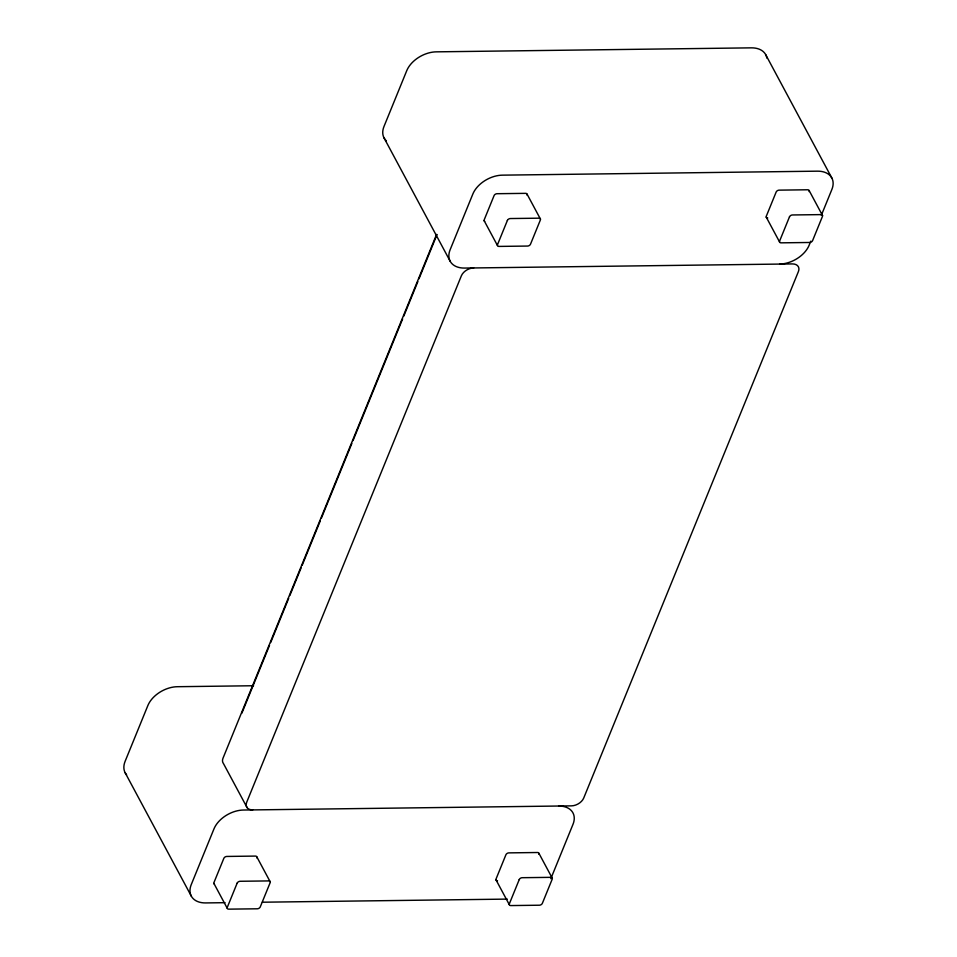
<?xml version="1.0" encoding="UTF-8"?>
<svg xmlns="http://www.w3.org/2000/svg" width="957" height="957" viewBox="0 0 957 957"><rect width="100%" height="100%" fill="white"/><g stroke="black" fill="none" stroke-linecap="round" stroke-linejoin="round"><path stroke-width="1.44" d="M436.571 234.429L223.029 758.135A10.371 6.807 -28.2 0 0 223.471 763.578L247.145 807.72M241.87 713.18L269.515 645.401M270.64 642.626L288.691 598.364M289.815 595.601L301.096 567.932M302.221 565.168L320.272 520.907M321.396 518.132L351.865 443.438M352.989 440.675L402.622 318.944M403.758 316.181L417.862 281.597M418.987 278.822L437.038 234.561M550.825 878.717L572.992 824.336A24.882 16.329 -28.2 0 0 558.589 806.033M810.806 241.14L809.144 245.219A24.882 16.329 -28.2 0 1 779.584 264.072M821.345 215.301L831.872 189.474A24.882 16.329 -28.2 0 0 817.469 171.171L502.413 175.155A24.882 16.329 -28.2 0 0 472.854 194.02L450.125 249.765A24.882 16.329 -28.2 0 0 464.528 268.068L792.408 263.917A10.371 6.807 -28.2 0 1 798.413 271.537L583.734 798.006A10.371 6.807 -28.2 0 1 571.413 805.866L243.533 810.029A24.882 16.329 -28.2 0 0 213.973 828.882L191.244 884.627A24.882 16.329 -28.2 0 0 205.647 902.929L225.062 902.678M253.569 685.738L177.416 686.707A24.882 16.329 -28.2 0 0 147.857 705.56L125.128 761.305A24.882 16.329 -28.2 0 0 126.599 774.847M262.397 902.212L507.27 899.102M765.684 54.633L831.8 177.942M809.215 190.682L822.53 215.516M766.234 217.107L779.548 241.93M527.14 194.259L540.442 219.081M484.146 220.684L497.461 245.506M384.08 137.975L450.197 261.285M538.982 853.417L552.297 878.251M495.989 879.842L509.303 904.664M256.895 856.994L270.209 881.816M213.901 883.419L227.216 908.241M125.2 772.837L191.316 896.147M766.868 58.114A24.882 16.329 -28.2 0 0 751.353 47.85L436.296 51.845A24.882 16.329 -28.2 0 0 406.737 70.698L384.008 126.444A24.882 16.329 -28.2 0 0 386.353 140.87M473.691 267.948A10.371 6.807 -28.2 0 0 461.37 275.807L246.691 802.277A10.371 6.807 -28.2 0 0 252.696 809.909M767.753 218.017A2.488 1.627 -28.2 0 1 766.318 216.186L776.163 192.022A2.488 1.627 -28.2 0 1 779.118 190.144L807.696 189.773A2.488 1.627 -28.2 0 1 809.132 191.603M484.673 221.354A2.488 1.627 -28.2 0 1 484.23 219.751L494.075 195.599A2.488 1.627 -28.2 0 1 497.03 193.709L525.608 193.35A2.488 1.627 -28.2 0 1 527.044 195.18M497.508 880.751A2.488 1.627 -28.2 0 1 496.073 878.921L505.918 854.757A2.488 1.627 -28.2 0 1 508.873 852.878L537.451 852.508A2.488 1.627 -28.2 0 1 538.899 854.338M214.428 884.089A2.488 1.627 -28.2 0 1 213.985 882.486L223.842 858.333A2.488 1.627 -28.2 0 1 226.797 856.443L255.363 856.084A2.488 1.627 -28.2 0 1 256.811 857.915M237.145 883.167L227.299 907.32A2.488 1.627 -28.2 0 0 228.735 909.15L257.313 908.791A2.488 1.627 -28.2 0 0 260.268 906.901L270.125 882.749A2.488 1.627 -28.2 0 0 268.678 880.918L240.111 881.277A2.488 1.627 -28.2 0 0 237.145 883.167M507.389 220.433L497.544 244.585A2.488 1.627 -28.2 0 0 498.98 246.416L527.558 246.057A2.488 1.627 -28.2 0 0 530.513 244.167L540.358 220.014A2.488 1.627 -28.2 0 0 538.923 218.184L510.344 218.543A2.488 1.627 -28.2 0 0 507.389 220.433M519.232 879.591L509.387 903.743A2.488 1.627 -28.2 0 0 510.823 905.573L539.401 905.214A2.488 1.627 -28.2 0 0 542.356 903.324L552.201 879.172A2.488 1.627 -28.2 0 0 550.765 877.342L522.187 877.701A2.488 1.627 -28.2 0 0 519.232 879.591M789.477 216.856L779.632 241.008A2.488 1.627 -28.2 0 0 781.068 242.839L809.646 242.48A2.488 1.627 -28.2 0 0 812.601 240.59L822.446 216.438A2.488 1.627 -28.2 0 0 821.01 214.607L792.432 214.966A2.488 1.627 -28.2 0 0 789.477 216.856"/></g></svg>
